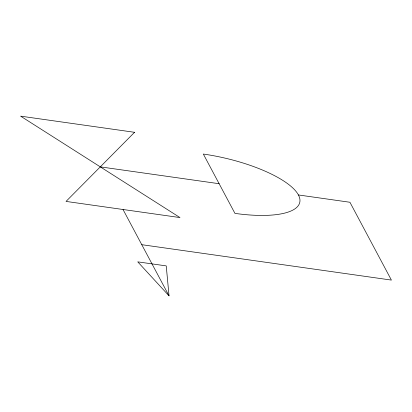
<?xml version="1.0" encoding="UTF-8"?>
<svg xmlns="http://www.w3.org/2000/svg" width="412" height="412" viewBox="0 0 412 412"><rect width="100%" height="100%" fill="white"/><g stroke="black" fill="none" stroke-linecap="round" stroke-linejoin="round"><path stroke-width="0.62" d="M100.296 166.86L219.138 183.716M298.412 194.958A82.776 26.265 13.1 0 1 234.943 213.38L203.327 154.052A82.776 26.265 13.1 0 1 298.412 194.958L349.927 202.261L391.4 280.088L141.769 244.687M169.038 295.852L137.752 261.857L166.237 265.894L169.038 295.852L123.018 209.497M134.549 132.303L66.044 201.417L179.993 217.577L20.6 116.148L134.549 132.303"/></g></svg>
